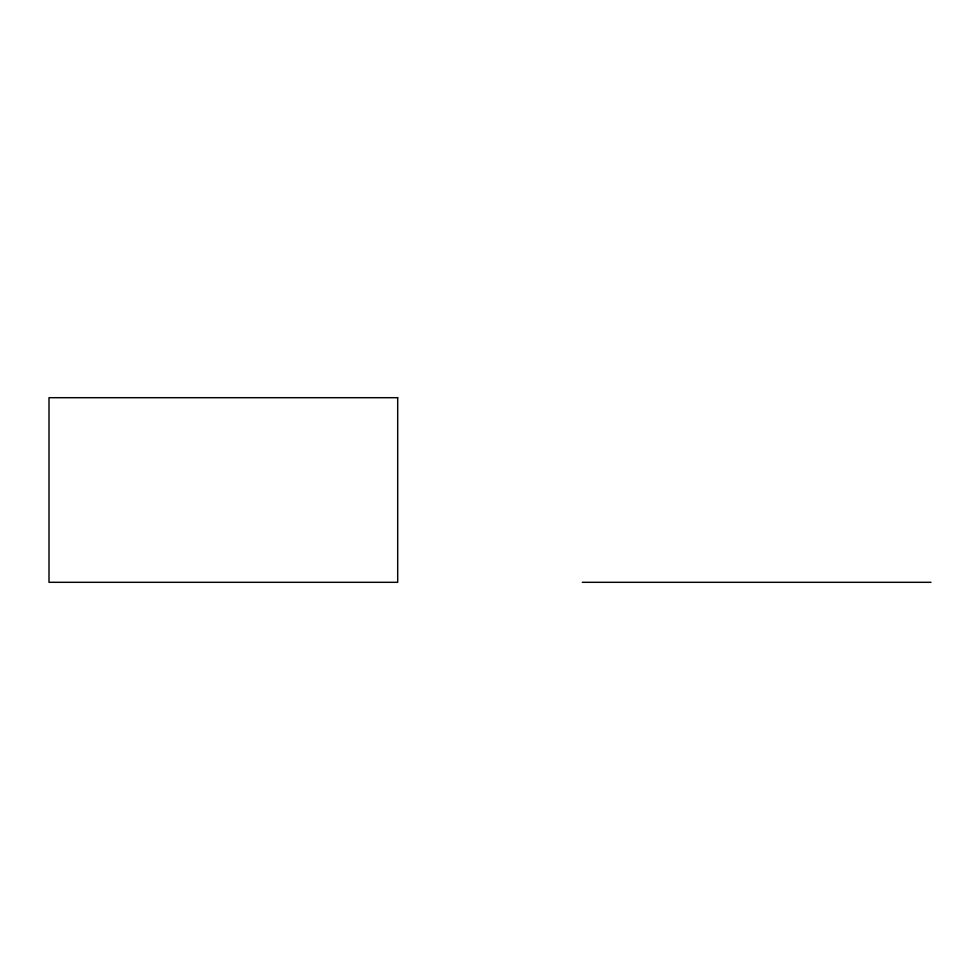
<?xml version="1.0" encoding="UTF-8"?>
<svg xmlns="http://www.w3.org/2000/svg" width="980" height="980" viewBox="0 0 980 980"><rect width="100%" height="100%" fill="white"/><g stroke="black" fill="none" stroke-linecap="round" stroke-linejoin="round"><path stroke-width="1.47" d="M582.304 582.304L931 582.304M397.696 397.696L49 397.696L49 582.304L397.696 582.304L397.696 397.696"/></g></svg>
